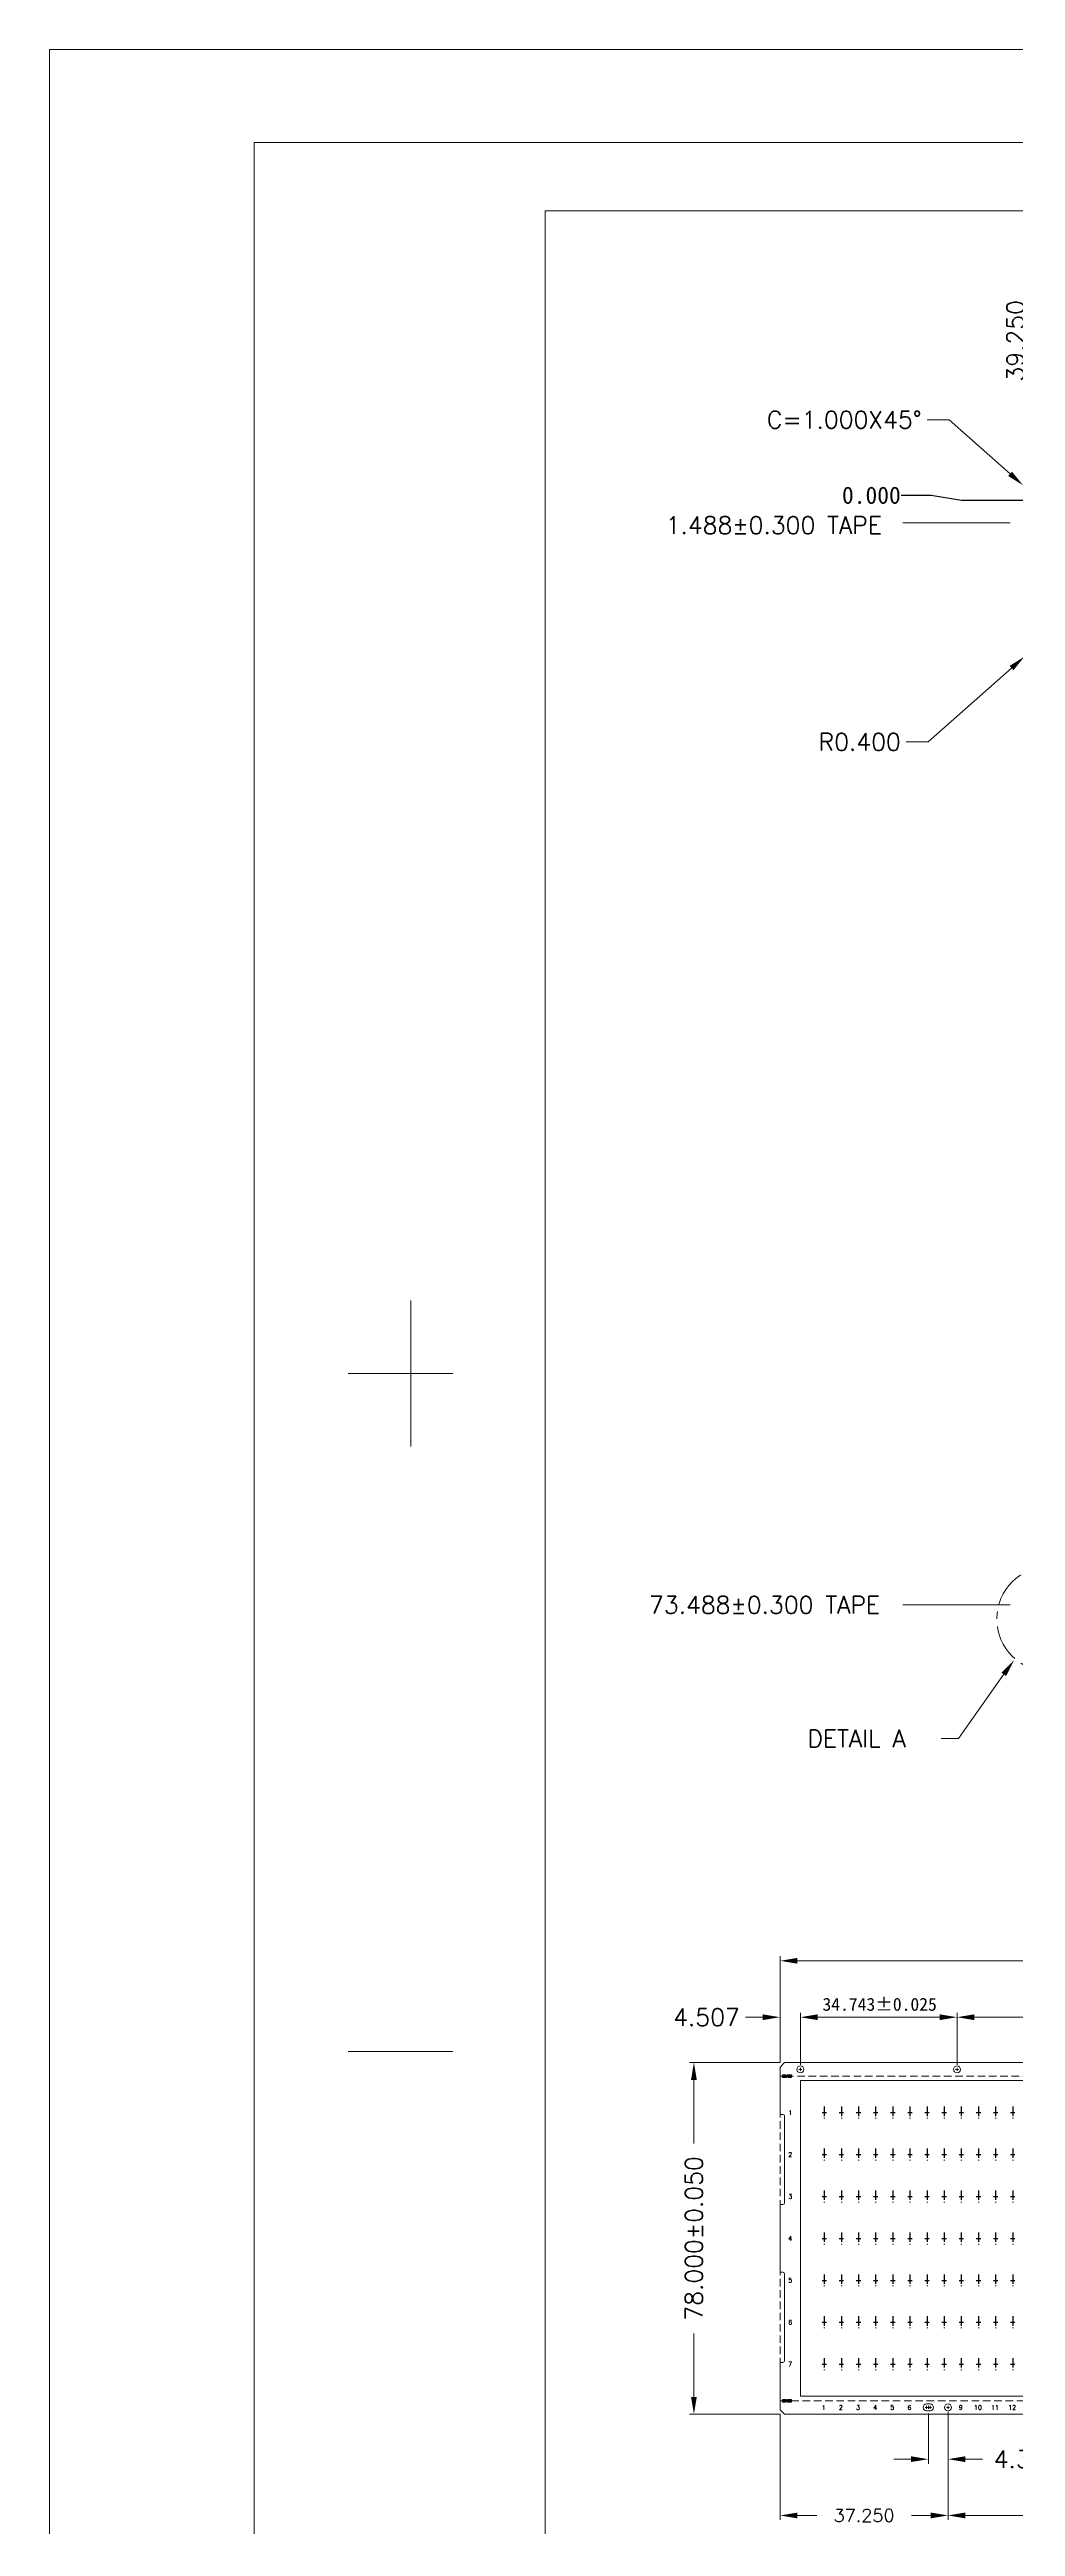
# Model space of a CAD drawing. Header units: millimetres. Extents: x 4471 to 10624, y 832 to 10725.
# Drawn here: x 4471.2 to 4535.5, y 1610.9 to 1775.7 of the extents above; entities that cross this region are included whole.
import ezdxf

# ---------------------------------------------------------------- set-up
doc = ezdxf.new("R2010")
doc.units = ezdxf.units.MM
for name, pattern in [('CENTER', [2, 1.25, -0.25, 0.25, -0.25]), ('DASHED', [0.75, 0.5, -0.25]), ('HIDDEN', [0.375, 0.25, -0.125])]:
    doc.linetypes.add(name, pattern=pattern)
for name, color, linetype in [('1', 7, 'Continuous'), ('1D', 4, 'Continuous'), ('ETCH', 4, 'Continuous'), ('中心线', 1, 'CENTER'), ('图层1实体', 7, 'Continuous'), ('标注', 6, 'Continuous')]:
    doc.layers.add(name, color=color, linetype=linetype)
doc.layers.add('DIM', color=4, linetype='Continuous', lineweight=18)
doc.styles.add('SIMPLEX', font='SIMPLEX')
doc.styles.get("Standard").update_dxf_attribs({"font": 'SimSun.ttf'})
doc.dimstyles.new('ISO-25', dxfattribs={"dimtxt": 0.1, "dimasz": 0.08, "dimexe": 0.015, "dimexo": 0.015, "dimgap": 0.02, "dimtad": 0, "dimzin": 1, "dimdsep": 46, "dimtxsty": 'Standard', "dimcen": 0.1, "dimadec": 0, "dimazin": 0, "dimtfac": 1, "dimtmove": 0, "dimatfit": 3, "dimfxl": 1, "dimarcsym": 0})

# ---------------------------------------------------------------- blocks, each defined once
blk = doc.blocks.new('*D1')
at = {"layer": 'Defpoints', "color": 0, "transparency": 16777216}
for p in [(4527.88, 1746.05), (4539.99, 1745.71), (4539.99, 1745.71)]:
    blk.add_point(p, dxfattribs=at)
at = {"layer": 'DIM', "color": 0, "lineweight": -2, "transparency": 16777216}
for p, q in [((4529.88, 1746.05), (4527.88, 1746.05)), ((4531.88, 1745.71), (4529.88, 1746.05)), ((4539.97, 1745.71), (4531.88, 1745.71))]:
    blk.add_line(p, q, dxfattribs=at)
at = {"layer": 'DIM', "color": 0, "lineweight": 9, "transparency": 16777216, "insert": (4525.89, 1746.05), "char_height": 1.15, "attachment_point": 5}
blk.add_mtext('0.000', dxfattribs=at)
blk = doc.blocks.new('*U36')
at = {"layer": '中心线', "ltscale": 0.5}
for p, q in [((0, 0.396), (0, -0.396)), ((-0.1485, 0), (0.1485, 0))]:
    blk.add_line(p, q, dxfattribs=at)
blk = doc.blocks.new('*U37')
at = {"color": 0, "linetype": 'ByBlock', "lineweight": -2}
for p in [(0, 16.74), (1.14, 16.74), (2.28, 16.74), (3.42, 16.74), (4.56, 16.74), (5.7, 16.74), (6.84, 16.74), (7.98, 16.74), (9.12, 16.74), (10.26, 16.74), (11.4, 16.74), (12.54, 16.74), (13.68, 16.74), (14.82, 16.74), (15.96, 16.74), (17.1, 16.74), (18.24, 16.74), (19.38, 16.74), (20.52, 16.74), (21.66, 16.74), (22.8, 16.74), (23.94, 16.74), (25.08, 16.74), (26.22, 16.74), (27.36, 16.74), (28.5, 16.74), (29.64, 16.74), (30.78, 16.74), (31.92, 16.74), (33.06, 16.74), (34.2, 16.74), (35.34, 16.74), (36.48, 16.74), (37.62, 16.74), (38.76, 16.74), (39.9, 16.74), (41.04, 16.74), (42.18, 16.74), (43.32, 16.74), (44.46, 16.74), (45.6, 16.74), (46.74, 16.74), (47.88, 16.74), (49.02, 16.74), (50.16, 16.74), (51.3, 16.74), (52.44, 16.74), (53.58, 16.74), (54.72, 16.74), (55.86, 16.74), (57, 16.74), (58.14, 16.74), (59.28, 16.74), (60.42, 16.74), (61.56, 16.74), (62.7, 16.74), (63.84, 16.74), (64.98, 16.74), (66.12, 16.74), (67.26, 16.74), (68.4, 16.74), (69.54, 16.74), (70.68, 16.74), (71.82, 16.74), (0, 13.95), (1.14, 13.95), (2.28, 13.95), (3.42, 13.95), (4.56, 13.95), (5.7, 13.95), (6.84, 13.95), (7.98, 13.95), (9.12, 13.95), (10.26, 13.95), (11.4, 13.95), (12.54, 13.95), (13.68, 13.95), (14.82, 13.95), (15.96, 13.95), (17.1, 13.95), (18.24, 13.95), (19.38, 13.95), (20.52, 13.95), (21.66, 13.95), (22.8, 13.95), (23.94, 13.95), (25.08, 13.95), (26.22, 13.95), (27.36, 13.95), (28.5, 13.95), (29.64, 13.95), (30.78, 13.95), (31.92, 13.95), (33.06, 13.95), (34.2, 13.95), (35.34, 13.95), (36.48, 13.95), (37.62, 13.95), (38.76, 13.95), (39.9, 13.95), (41.04, 13.95), (42.18, 13.95), (43.32, 13.95), (44.46, 13.95), (45.6, 13.95), (46.74, 13.95), (47.88, 13.95), (49.02, 13.95), (50.16, 13.95), (51.3, 13.95), (52.44, 13.95), (53.58, 13.95), (54.72, 13.95), (55.86, 13.95), (57, 13.95), (58.14, 13.95), (59.28, 13.95), (60.42, 13.95), (61.56, 13.95), (62.7, 13.95), (63.84, 13.95), (64.98, 13.95), (66.12, 13.95), (67.26, 13.95), (68.4, 13.95), (69.54, 13.95), (70.68, 13.95), (71.82, 13.95), (0, 11.16), (1.14, 11.16), (2.28, 11.16), (3.42, 11.16), (4.56, 11.16), (5.7, 11.16), (6.84, 11.16), (7.98, 11.16), (9.12, 11.16), (10.26, 11.16), (11.4, 11.16), (12.54, 11.16), (13.68, 11.16), (14.82, 11.16), (15.96, 11.16), (17.1, 11.16), (18.24, 11.16), (19.38, 11.16), (20.52, 11.16), (21.66, 11.16), (22.8, 11.16), (23.94, 11.16), (25.08, 11.16), (26.22, 11.16), (27.36, 11.16), (28.5, 11.16), (29.64, 11.16), (30.78, 11.16), (31.92, 11.16), (33.06, 11.16), (34.2, 11.16), (35.34, 11.16), (36.48, 11.16), (37.62, 11.16), (38.76, 11.16), (39.9, 11.16), (41.04, 11.16), (42.18, 11.16), (43.32, 11.16), (44.46, 11.16), (45.6, 11.16), (46.74, 11.16), (47.88, 11.16), (49.02, 11.16), (50.16, 11.16), (51.3, 11.16), (52.44, 11.16), (53.58, 11.16), (54.72, 11.16), (55.86, 11.16), (57, 11.16), (58.14, 11.16), (59.28, 11.16), (60.42, 11.16), (61.56, 11.16), (62.7, 11.16), (63.84, 11.16), (64.98, 11.16), (66.12, 11.16), (67.26, 11.16), (68.4, 11.16), (69.54, 11.16), (70.68, 11.16), (71.82, 11.16), (0, 8.37), (1.14, 8.37), (2.28, 8.37), (3.42, 8.37), (4.56, 8.37), (5.7, 8.37), (6.84, 8.37), (7.98, 8.37), (9.12, 8.37), (10.26, 8.37), (11.4, 8.37), (12.54, 8.37), (13.68, 8.37), (14.82, 8.37), (15.96, 8.37), (17.1, 8.37), (18.24, 8.37), (19.38, 8.37), (20.52, 8.37), (21.66, 8.37), (22.8, 8.37), (23.94, 8.37), (25.08, 8.37), (26.22, 8.37), (27.36, 8.37), (28.5, 8.37), (29.64, 8.37), (30.78, 8.37), (31.92, 8.37), (33.06, 8.37), (34.2, 8.37), (35.34, 8.37), (36.48, 8.37), (37.62, 8.37), (38.76, 8.37), (39.9, 8.37), (41.04, 8.37), (42.18, 8.37), (43.32, 8.37), (44.46, 8.37), (45.6, 8.37), (46.74, 8.37), (47.88, 8.37), (49.02, 8.37), (50.16, 8.37), (51.3, 8.37), (52.44, 8.37), (53.58, 8.37), (54.72, 8.37), (55.86, 8.37), (57, 8.37), (58.14, 8.37), (59.28, 8.37), (60.42, 8.37), (61.56, 8.37), (62.7, 8.37), (63.84, 8.37), (64.98, 8.37), (66.12, 8.37), (67.26, 8.37), (68.4, 8.37), (69.54, 8.37), (70.68, 8.37), (71.82, 8.37), (0, 5.58), (1.14, 5.58), (2.28, 5.58), (3.42, 5.58), (4.56, 5.58), (5.7, 5.58), (6.84, 5.58), (7.98, 5.58), (9.12, 5.58), (10.26, 5.58), (11.4, 5.58), (12.54, 5.58), (13.68, 5.58), (14.82, 5.58), (15.96, 5.58), (17.1, 5.58), (18.24, 5.58), (19.38, 5.58), (20.52, 5.58), (21.66, 5.58), (22.8, 5.58), (23.94, 5.58), (25.08, 5.58), (26.22, 5.58), (27.36, 5.58), (28.5, 5.58), (29.64, 5.58), (30.78, 5.58), (31.92, 5.58), (33.06, 5.58), (34.2, 5.58), (35.34, 5.58), (36.48, 5.58), (37.62, 5.58), (38.76, 5.58), (39.9, 5.58), (41.04, 5.58), (42.18, 5.58), (43.32, 5.58), (44.46, 5.58), (45.6, 5.58), (46.74, 5.58), (47.88, 5.58), (49.02, 5.58), (50.16, 5.58), (51.3, 5.58), (52.44, 5.58), (53.58, 5.58), (54.72, 5.58), (55.86, 5.58), (57, 5.58), (58.14, 5.58), (59.28, 5.58), (60.42, 5.58), (61.56, 5.58), (62.7, 5.58), (63.84, 5.58), (64.98, 5.58), (66.12, 5.58), (67.26, 5.58), (68.4, 5.58), (69.54, 5.58), (70.68, 5.58), (71.82, 5.58), (0, 2.79), (1.14, 2.79), (2.28, 2.79), (3.42, 2.79), (4.56, 2.79), (5.7, 2.79), (6.84, 2.79), (7.98, 2.79), (9.12, 2.79), (10.26, 2.79), (11.4, 2.79), (12.54, 2.79), (13.68, 2.79), (14.82, 2.79), (15.96, 2.79), (17.1, 2.79), (18.24, 2.79), (19.38, 2.79), (20.52, 2.79), (21.66, 2.79), (22.8, 2.79), (23.94, 2.79), (25.08, 2.79), (26.22, 2.79), (27.36, 2.79), (28.5, 2.79), (29.64, 2.79), (30.78, 2.79), (31.92, 2.79), (33.06, 2.79), (34.2, 2.79), (35.34, 2.79), (36.48, 2.79), (37.62, 2.79), (38.76, 2.79), (39.9, 2.79), (41.04, 2.79), (42.18, 2.79), (43.32, 2.79), (44.46, 2.79), (45.6, 2.79), (46.74, 2.79), (47.88, 2.79), (49.02, 2.79), (50.16, 2.79), (51.3, 2.79), (52.44, 2.79), (53.58, 2.79), (54.72, 2.79), (55.86, 2.79), (57, 2.79), (58.14, 2.79), (59.28, 2.79), (60.42, 2.79), (61.56, 2.79), (62.7, 2.79), (63.84, 2.79), (64.98, 2.79), (66.12, 2.79), (67.26, 2.79), (68.4, 2.79), (69.54, 2.79), (70.68, 2.79), (71.82, 2.79), (0, 0), (1.14, 0), (2.28, 0), (3.42, 0), (4.56, 0), (5.7, 0), (6.84, 0), (7.98, 0), (9.12, 0), (10.26, 0), (11.4, 0), (12.54, 0), (13.68, 0), (14.82, 0), (15.96, 0), (17.1, 0), (18.24, 0), (19.38, 0), (20.52, 0), (21.66, 0), (22.8, 0), (23.94, 0), (25.08, 0), (26.22, 0), (27.36, 0), (28.5, 0), (29.64, 0), (30.78, 0), (31.92, 0), (33.06, 0), (34.2, 0), (35.34, 0), (36.48, 0), (37.62, 0), (38.76, 0), (39.9, 0), (41.04, 0), (42.18, 0), (43.32, 0), (44.46, 0), (45.6, 0), (46.74, 0), (47.88, 0), (49.02, 0), (50.16, 0), (51.3, 0), (52.44, 0), (53.58, 0), (54.72, 0), (55.86, 0), (57, 0), (58.14, 0), (59.28, 0), (60.42, 0), (61.56, 0), (62.7, 0), (63.84, 0), (64.98, 0), (66.12, 0), (67.26, 0), (68.4, 0), (69.54, 0), (70.68, 0), (71.82, 0)]:
    blk.add_blockref('*U36', p, dxfattribs=at)

msp = doc.modelspace()

# ---------------------------------------------------------------- hatches: boundary and pattern name
at = {"layer": 'ETCH', "lineweight": 9}
h = msp.add_hatch(dxfattribs=at)
h.set_pattern_fill('ANSI31', color=256, scale=0.6, style=0)
h.set_pattern_definition([(45, (4240.39599, 1640.641675), (-0.053033009, 0.053033009), [])])
h.paths.add_polyline_path([(4519.966, 1640.9581), (4519.966, 1640.7781), (4520.566, 1640.7781), (4520.566, 1640.9581)])
h.paths.add_polyline_path([(4519.966, 1619.1781), (4519.966, 1619.3581), (4520.566, 1619.3581), (4520.566, 1619.1781)])
h.paths.add_polyline_path([(4597.066, 1619.1781), (4597.066, 1619.3581), (4596.466, 1619.3581), (4596.466, 1619.1781)])
h.paths.add_polyline_path([(4597.066, 1640.9581), (4597.066, 1640.7781), (4596.466, 1640.7781), (4596.466, 1640.9581)])

# ---------------------------------------------------------------- linework, layer by layer
at = {"lineweight": 9}
msp.add_lwpolyline([(4471.197, 1775.7131), (4776.1374, 1775.7131), (4776.1374, 1526.9022), (4471.197, 1526.9022)], close=True, dxfattribs=at)
msp.add_circle((4530.991, 1618.8217, 0.0291), 0.2286, dxfattribs=at)
at = {"layer": '1', "lineweight": 9}
for p, q in [((4519.816, 1641.4681, 0.0291), (4520.116, 1641.7681, 0.0291)), ((4520.116, 1641.7681, 0.0291), (4596.916, 1641.7681, 0.0291)), ((4519.816, 1638.3181, 0.0291), (4519.816, 1641.4681, 0.0291)), ((4519.816, 1627.8181, 0.0291), (4519.816, 1632.3181, 0.0291)), ((4519.816, 1618.6681, 0.0291), (4519.816, 1621.8181, 0.0291)), ((4520.116, 1618.3681, 0.0291), (4519.816, 1618.6681, 0.0291)), ((4596.916, 1618.3681, 0.0291), (4520.116, 1618.3681, 0.0291))]:
    msp.add_line(p, q, dxfattribs=at)
at = {"layer": '1', "lineweight": 0, "elevation": 0.0291}
msp.add_lwpolyline([(4519.816, 1618.6681), (4519.816, 1618.6681), (4519.816, 1621.8181), (4519.996, 1621.8181, 0.41421356), (4520.116, 1621.9381), (4520.116, 1627.6981, 0.41421356), (4519.996, 1627.8181), (4519.816, 1627.8181), (4519.816, 1632.3181), (4519.996, 1632.3181, 0.41421356), (4520.116, 1632.4381), (4520.116, 1638.1981, 0.41421356), (4519.996, 1638.3181), (4519.816, 1638.3181), (4519.816, 1641.4681)], format="xyb", dxfattribs=at)
at = {"layer": '1', "lineweight": 9, "elevation": 0.0291}
msp.add_lwpolyline([(4529.8024, 1618.5931, 1), (4529.8024, 1619.0503), (4529.5624, 1619.0503, 1), (4529.5624, 1618.5931)], format="xyb", close=True, dxfattribs=at)
at = {"layer": '1', "lineweight": 9}
for centre in [(4521.1681, 1641.3145, 0.0291), (4531.591, 1641.3145, 0.0291), (4530.991, 1618.8217, 0.0291)]:
    msp.add_circle(centre, 0.2286, dxfattribs=at)
at = {"layer": '1D', "lineweight": 9}
for p, q in [((4521.0681, 1641.3145, 0.0291), (4521.2681, 1641.3145, 0.0291)), ((4521.1681, 1641.2145, 0.0291), (4521.1681, 1641.4145, 0.0291)), ((4531.491, 1641.3145, 0.0291), (4531.691, 1641.3145, 0.0291)), ((4531.591, 1641.2145, 0.0291), (4531.591, 1641.4145, 0.0291)), ((4529.4624, 1618.8217, 0.0291), (4529.6624, 1618.8217, 0.0291)), ((4529.5624, 1618.7217, 0.0291), (4529.5624, 1618.9217, 0.0291)), ((4529.5824, 1618.8217, 0.0291), (4529.7824, 1618.8217, 0.0291)), ((4529.6824, 1618.7217, 0.0291), (4529.6824, 1618.9217, 0.0291)), ((4529.7024, 1618.8217, 0.0291), (4529.9024, 1618.8217, 0.0291)), ((4529.8024, 1618.7217, 0.0291), (4529.8024, 1618.9217, 0.0291)), ((4530.891, 1618.8217, 0.0291), (4531.091, 1618.8217, 0.0291)), ((4530.891, 1618.8217, 0.0291), (4531.091, 1618.8217, 0.0291)), ((4530.991, 1618.7217, 0.0291), (4530.991, 1618.9217, 0.0291)), ((4530.991, 1618.7217, 0.0291), (4530.991, 1618.9217, 0.0291))]:
    msp.add_line(p, q, dxfattribs=at)
at = {"layer": '1D', "linetype": 'HIDDEN', "lineweight": 9, "elevation": 0.0291}
for points in [[(4519.966, 1640.9581), (4519.966, 1640.7781), (4520.566, 1640.7781), (4520.566, 1640.9581)], [(4519.966, 1619.1781), (4519.966, 1619.3581), (4520.566, 1619.3581), (4520.566, 1619.1781)]]:
    msp.add_lwpolyline(points, close=True, dxfattribs=at)
at = {"layer": '1D', "lineweight": 9, "elevation": 0.0291}
msp.add_lwpolyline([(4521.166, 1619.5681), (4596.166, 1619.5681), (4596.166, 1640.5681), (4521.166, 1640.5681)], close=True, dxfattribs=at)
at = {"layer": '1D', "color": 2, "linetype": 'CENTER', "lineweight": 9, "ltscale": 2}
msp.add_circle((4537.7365, 1671.284, 0.0817), 3.5, dxfattribs=at)
at = {"layer": 'DIM', "lineweight": 9}
for p, q in [((4531.0669, 1751.0734, 0.0291), (4529.5981, 1751.0734, 0.0291)), ((4535.1194, 1747.4839, 0.0291), (4531.0669, 1751.0734, 0.0291)), ((4535.1352, 1744.2214, 0.0291), (4527.9732, 1744.2214, 0.0291)), ((4535.2194, 1734.5589, 0.0291), (4529.6768, 1729.6495, 0.0291)), ((4529.6768, 1729.6495, 0.0291), (4528.2079, 1729.6495, 0.0291)), ((4535.1352, 1672.2214, 0.0291), (4527.9732, 1672.2214, 0.0291)), ((4534.6994, 1667.6016, 0.0291), (4531.679, 1663.325, 0.0291)), ((4531.679, 1663.325, 0.0291), (4530.529, 1663.325, 0.0291)), ((4519.816, 1641.7681, 0.0291), (4519.816, 1648.8392, 0.0291)), ((4520.966, 1648.5392, 0.0291), (4551.7541, 1648.5392, 0.0291)), ((4519.816, 1641.7681, 0.0291), (4519.816, 1645.0859, 0.0291)), ((4521.1681, 1641.6145, 0.0291), (4521.1681, 1645.0859, 0.0291)), ((4521.1681, 1641.6145, 0.0291), (4521.1681, 1645.0859, 0.0291)), ((4531.591, 1641.6145, 0.0291), (4531.591, 1645.0859, 0.0291)), ((4531.591, 1641.6145, 0.0291), (4531.591, 1645.0859, 0.0291)), ((4518.666, 1644.7859, 0.0291), (4517.516, 1644.7859, 0.0291)), ((4522.3181, 1644.7859, 0.0291), (4523.4681, 1644.7859, 0.0291)), ((4522.3181, 1644.7859, 0.0291), (4523.232, 1644.7859, 0.0291)), ((4530.441, 1644.7859, 0.0291), (4523.4681, 1644.7859, 0.0291)), ((4532.741, 1644.7859, 0.0291), (4537.7779, 1644.7859, 0.0291)), ((4519.816, 1641.7681, 0.0291), (4513.7797, 1641.7681, 0.0291)), ((4514.0797, 1640.6181, 0.0291), (4514.0797, 1636.3919, 0.0291)), ((4514.0797, 1619.5181, 0.0291), (4514.0797, 1623.7443, 0.0291)), ((4530.991, 1618.5217, 0.0291), (4530.991, 1611.3329, 0.0291)), ((4530.991, 1618.5217, 0.0291), (4530.991, 1611.3329, 0.0291)), ((4519.816, 1618.3681, 0.0291), (4513.7797, 1618.3681, 0.0291)), ((4519.816, 1618.3681, 0.0291), (4519.816, 1611.3329, 0.0291)), ((4529.6824, 1618.4217, 0.0291), (4529.6824, 1615.0782, 0.0291)), ((4530.991, 1618.4217, 0.0291), (4530.991, 1615.0782, 0.0291)), ((4528.5324, 1615.3782, 0.0291), (4527.3824, 1615.3782, 0.0291)), ((4532.141, 1615.3782, 0.0291), (4533.291, 1615.3782, 0.0291)), ((4520.966, 1611.6329, 0.0291), (4522.2559, 1611.6329, 0.0291)), ((4529.841, 1611.6329, 0.0291), (4528.5511, 1611.6329, 0.0291)), ((4532.141, 1611.6329, 0.0291), (4543.2541, 1611.6329, 0.0291))]:
    msp.add_line(p, q, dxfattribs=at)
for points in [[(4534.9923, 1747.3405, 0.0291), (4535.9802, 1746.7214, 0.0291), (4535.2465, 1747.6274, 0.0291)], [(4535.0923, 1734.7024, 0.0291), (4536.0802, 1735.3214, 0.0291), (4535.3465, 1734.4154, 0.0291)], [(4534.5446, 1667.7146, 0.0291), (4535.3777, 1668.5302, 0.0291), (4534.8542, 1667.4885, 0.0291)], [(4520.966, 1648.7308, 0.0291), (4520.966, 1648.3475, 0.0291), (4519.816, 1648.5392, 0.0291)], [(4518.666, 1644.9776, 0.0291), (4518.666, 1644.5942, 0.0291), (4519.816, 1644.7859, 0.0291)], [(4522.3181, 1644.9776, 0.0291), (4522.3181, 1644.5942, 0.0291), (4521.1681, 1644.7859, 0.0291)], [(4522.3181, 1644.9776, 0.0291), (4522.3181, 1644.5942, 0.0291), (4521.1681, 1644.7859, 0.0291)], [(4530.441, 1644.9776, 0.0291), (4530.441, 1644.5942, 0.0291), (4531.591, 1644.7859, 0.0291)], [(4532.741, 1644.9776, 0.0291), (4532.741, 1644.5942, 0.0291), (4531.591, 1644.7859, 0.0291)], [(4513.8881, 1640.6181, 0.0291), (4514.2714, 1640.6181, 0.0291), (4514.0797, 1641.7681, 0.0291)], [(4513.8881, 1619.5181, 0.0291), (4514.2714, 1619.5181, 0.0291), (4514.0797, 1618.3681, 0.0291)], [(4528.5324, 1615.5699, 0.0291), (4528.5324, 1615.1866, 0.0291), (4529.6824, 1615.3782, 0.0291)], [(4532.141, 1615.5699, 0.0291), (4532.141, 1615.1866, 0.0291), (4530.991, 1615.3782, 0.0291)], [(4520.966, 1611.8246, 0.0291), (4520.966, 1611.4413, 0.0291), (4519.816, 1611.6329, 0.0291)], [(4529.841, 1611.8246, 0.0291), (4529.841, 1611.4413, 0.0291), (4530.991, 1611.6329, 0.0291)], [(4532.141, 1611.8246, 0.0291), (4532.141, 1611.4413, 0.0291), (4530.991, 1611.6329, 0.0291)]]:
    msp.add_solid(points, dxfattribs=at)
at = {"layer": '图层1实体', "lineweight": 9}
for p, q in [((4495.2513, 1692.4759, 0.0616), (4495.2513, 1682.7578, 0.0616)), ((4495.2513, 1692.4759, 0.0616), (4495.2513, 1682.7578, 0.0616)), ((4491.0805, 1687.6169, 0.0616), (4498.0318, 1687.6169, 0.0616)), ((4491.0805, 1687.6169, 0.0616), (4498.0318, 1687.6169, 0.0616)), ((4491.0805, 1642.4974, 0.0616), (4498.0318, 1642.4974, 0.0616)), ((4491.0805, 1642.4974, 0.0616), (4498.0318, 1642.4974, 0.0616))]:
    msp.add_line(p, q, dxfattribs=at)
at = {"layer": '图层1实体', "lineweight": 9, "elevation": 0.0616}
for points in [[(4484.8244, 1769.5311), (4646.7881, 1769.5311), (4646.7881, 1544.6229), (4484.8244, 1544.6229)], [(4504.1803, 1764.9714), (4641.3959, 1764.9714), (4641.3959, 1549.1553), (4504.1803, 1549.1553)]]:
    msp.add_lwpolyline(points, close=True, dxfattribs=at)
at = {"layer": '标注', "linetype": 'DASHED', "lineweight": 5}
for p, q in [((4597.216, 1640.8681, 0.0291), (4519.816, 1640.8681, 0.0291)), ((4519.816, 1640.8681, 0.0291), (4519.816, 1619.2681, 0.0291)), ((4519.816, 1619.2681, 0.0291), (4597.216, 1619.2681, 0.0291))]:
    msp.add_line(p, q, dxfattribs=at)

# ---------------------------------------------------------------- block references
at = {"lineweight": 9}
msp.add_blockref('*U37', (4522.756, 1621.6981, 0.0291), dxfattribs=at)

# ---------------------------------------------------------------- texts
at = {"layer": '1D', "lineweight": 9, "insert": (4520.491, 1621.6949, 0.0291), "char_height": 0.3, "attachment_point": 5}
msp.add_mtext('{\\Fsimplex|c134;7}', dxfattribs=at)
at = {"layer": 'DIM', "lineweight": 9, "style": 'SIMPLEX'}
msp.add_text('DETAIL A', height=1.15, dxfattribs=at).set_placement((4521.6314, 1662.75, 0.0291))
at = {"layer": 'DIM', "lineweight": 9, "char_height": 1.15, "attachment_point": 5, "rotation": 90, "style": 'SIMPLEX'}
for s, insert in [('\\A1;39.250', (4535.4802, 1756.3315, 0.0291)), ('78.000±0.050', (4514.0797, 1630.0681, 0.0291))]:
    msp.add_mtext(s, dxfattribs=dict(at, insert=insert))
at = {"layer": 'DIM', "lineweight": 9, "char_height": 1.15, "style": 'SIMPLEX'}
for s, insert, width, attachment_point in [('C=1.000X45°', (4529.2391, 1751.6572, 0.0291), 17.572, 3), ('\\A1;R0.400', (4527.8489, 1729.0657, 0.0291), 0.785008, 9)]:
    msp.add_mtext(s, dxfattribs=dict(at, insert=insert, width=width, attachment_point=attachment_point))
at = {"layer": 'DIM', "lineweight": 9, "attachment_point": 5, "style": 'SIMPLEX'}
for s, insert, char_height in [('1.488±0.300 TAPE', (4519.3988, 1744.0627, 0.0291), 1.15), ('73.488±0.300 TAPE', (4518.7821, 1672.2214, 0.0291), 1.15), ('4.507', (4514.916, 1644.7859, 0.0291), 1.15), ('4.362 TYP', (4537.9994, 1615.3782, 0.0291), 1.15), ('37.250', (4525.4035, 1611.6329, 0.0291), 0.86044)]:
    msp.add_mtext(s, dxfattribs=dict(at, insert=insert, char_height=char_height))
at = {"layer": 'DIM', "lineweight": 9, "attachment_point": 5}
for s, insert, char_height in [('34.743±0.025', (4526.4406, 1645.6391, 0.0291), 0.860438), ('{\\Fsimplex|c134;1}', (4520.491, 1638.4349, 0.0291), 0.3), ('{\\Fsimplex|c134;2}', (4520.491, 1635.6449, 0.0291), 0.3), ('{\\Fsimplex|c134;3}', (4520.491, 1632.8549, 0.0291), 0.3), ('{\\Fsimplex|c134;4}', (4520.491, 1630.0649, 0.0291), 0.3), ('{\\Fsimplex|c134;5}', (4520.491, 1627.2749, 0.0291), 0.3), ('{\\Fsimplex|c134;6}', (4520.491, 1624.4849, 0.0291), 0.3), ('{\\Fsimplex|c134;1}', (4522.7209, 1618.8217, 0.0291), 0.3), ('{\\Fsimplex|c134;2}', (4523.8609, 1618.8217, 0.0291), 0.3), ('{\\Fsimplex|c134;3}', (4525.0009, 1618.8217, 0.0291), 0.3), ('{\\Fsimplex|c134;4}', (4526.1409, 1618.8217, 0.0291), 0.3), ('{\\Fsimplex|c134;5}', (4527.2809, 1618.8217, 0.0291), 0.3), ('{\\Fsimplex|c134;6}', (4528.4209, 1618.8217, 0.0291), 0.3), ('{\\Fsimplex|c134;9}', (4531.8409, 1618.8217, 0.0291), 0.3), ('{\\Fsimplex|c134;10}', (4532.9809, 1618.8217, 0.0291), 0.3), ('{\\Fsimplex|c134;11}', (4534.1209, 1618.8217, 0.0291), 0.3), ('{\\Fsimplex|c134;12}', (4535.2609, 1618.8217, 0.0291), 0.3)]:
    msp.add_mtext(s, dxfattribs=dict(at, insert=insert, char_height=char_height))

# ---------------------------------------------------------------- dimensions: what is measured, and where the dimension line sits
at = {"layer": 'DIM', "lineweight": 9}
dim = msp.add_ordinate_dim(feature_location=(4539.9872434261, 1745.7094261022), offset=(-12.1118135709, 0.3403265931), dtype=0, origin=(4539.9872434261, 1745.7094261022), dimstyle='ISO-25', override={"dimtxt": 1.15, "dimasz": 1, "dimdec": 3, "dimfxl": 0.0072, "dimarcsym": 2}, dxfattribs=at)
dim.commit()
dim.dimension.update_dxf_attribs({"geometry": '*D1', "text_midpoint": (4525.8908465218, 1746.0497526953)})

doc.saveas('drawing.dxf')
